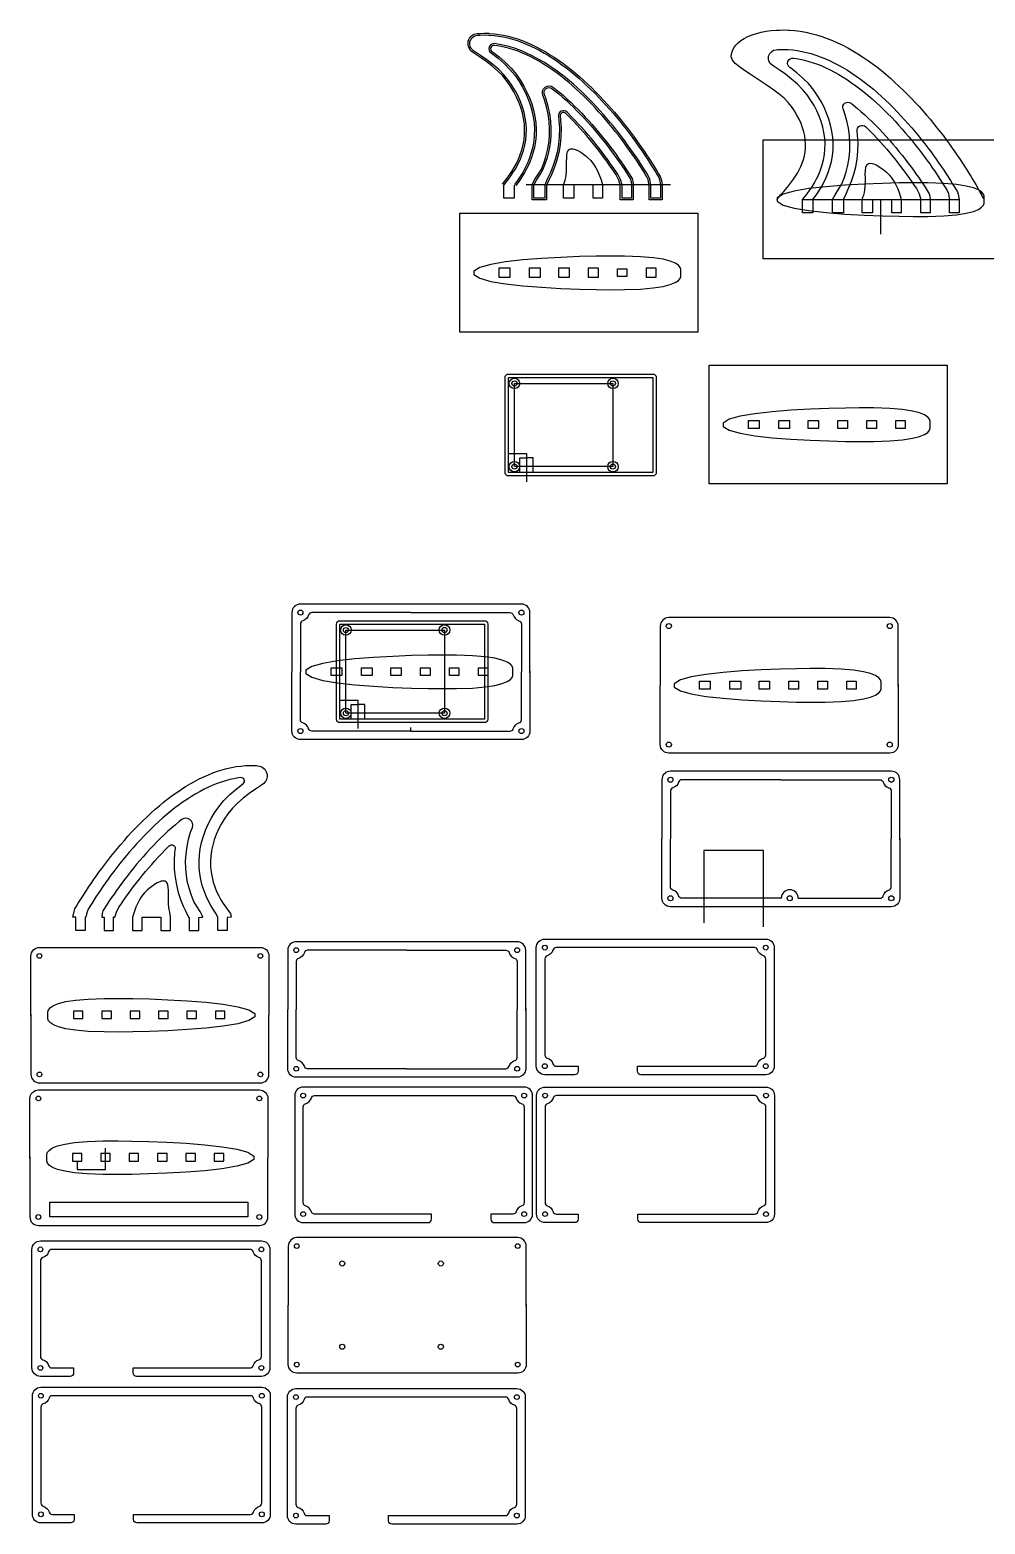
# Model space of a CAD drawing. Header units: inches. Extents: x -487 to 506, y -829 to 95.
# Drawn here: x -487 to 75, y -829 to 50 of the extents above; entities that cross this region are included whole.
import ezdxf

# ---------------------------------------------------------------- set-up
doc = ezdxf.new("R2010")
doc.units = ezdxf.units.IN
doc.header["$MEASUREMENT"] = 0
doc.layers.add('ProfileEdges', color=1, linetype='Continuous')

msp = doc.modelspace()

# ---------------------------------------------------------------- linework, layer by layer
for points in [[(-208.98, -40.73), (-207.63, -39.09), (-206.24, -37.31), (-204.82, -35.37), (-203.39, -33.26), (-202.03, -31.02), (-200.73, -28.64), (-199.51, -26.09), (-198.44, -23.43), (-197.52, -20.64), (-196.79, -17.72), (-196.26, -14.72), (-195.95, -11.62), (-195.89, -8.47), (-196.07, -5.29), (-196.51, -2.09), (-197.2, 1.11), (-198.12, 4.27), (-199.29, 7.42), (-200.67, 10.49), (-202.23, 13.52), (-204.03, 16.52), (-206.14, 19.66), (-208.8, 22.88), (-211.84, 25.96), (-215.18, 28.85), (-218.72, 31.58), (-222.4, 34.18), (-226.53, 36.9, -0.709903), (-223.75, 47.89), (-222.95, 47.96), (-222.04, 47.96), (-219.73, 48.06), (-217.08, 47.98), (-216.49, 47.96), (-213.79, 47.73), (-211.08, 47.37), (-208.3, 46.88), (-205.57, 46.27), (-202.83, 45.53), (-200.06, 44.67), (-197.35, 43.7), (-194.63, 42.61), (-191.92, 41.41), (-189.21, 40.11), (-186.52, 38.7), (-183.85, 37.2), (-181.19, 35.6), (-178.57, 33.94), (-175.98, 32.17), (-173.38, 30.32), (-170.86, 28.42), (-168.32, 26.41), (-165.8, 24.35), (-163.39, 22.29), (-160.99, 20.12), (-158.57, 17.89), (-156.23, 15.65), (-153.96, 13.39), (-151.71, 11.06), (-149.49, 8.71), (-147.33, 6.37), (-145.22, 3.98), (-143.12, 1.59), (-141.14, -0.76), (-139.2, -3.13), (-137.29, -5.52), (-135.42, -7.9), (-133.62, -10.24), (-131.91, -12.52), (-130.25, -14.81), (-128.63, -17.06), (-127.09, -19.27), (-125.58, -21.44), (-124.17, -23.54), (-122.84, -25.55), (-120.32, -29.49), (-119.17, -31.31), (-118.11, -33.04), (-117.1, -34.72), (-116.1, -36.39), (-115.64, -37.89), (-115.03, -41.05)], [(-208.21, -41.37), (-206.85, -39.72), (-205.44, -37.91), (-204, -35.95), (-202.55, -33.8), (-201.16, -31.52), (-199.84, -29.1), (-198.6, -26.5), (-197.5, -23.77), (-196.56, -20.92), (-195.81, -17.93), (-195.26, -14.85), (-194.95, -11.68), (-194.89, -8.46), (-195.08, -5.2), (-195.52, -1.91), (-196.23, 1.36), (-197.17, 4.59), (-198.36, 7.8), (-199.77, 10.93), (-201.36, 14), (-203.18, 17.06), (-205.34, 20.25), (-208.05, 23.55), (-211.15, 26.69), (-214.54, 29.63), (-218.12, 32.39), (-221.84, 35), (-225.98, 37.74, -0.709903), (-223.66, 46.89), (-222.9, 46.96), (-222.02, 46.96), (-219.72, 47.06), (-217.11, 46.98), (-216.56, 46.96), (-213.89, 46.73), (-211.23, 46.39), (-208.5, 45.9), (-205.81, 45.3), (-203.1, 44.57), (-200.37, 43.72), (-197.7, 42.76), (-195.02, 41.69), (-192.34, 40.51), (-189.66, 39.22), (-187, 37.82), (-184.35, 36.34), (-181.71, 34.75), (-179.12, 33.1), (-176.55, 31.35), (-173.97, 29.51), (-171.48, 27.63), (-168.95, 25.63), (-166.44, 23.59), (-164.05, 21.54), (-161.67, 19.38), (-159.26, 17.16), (-156.93, 14.94), (-154.68, 12.68), (-152.43, 10.37), (-150.22, 8.03), (-148.07, 5.7), (-145.97, 3.32), (-143.88, 0.94), (-141.91, -1.4), (-139.98, -3.76), (-138.08, -6.14), (-136.21, -8.52), (-134.42, -10.84), (-132.72, -13.12), (-131.06, -15.39), (-129.45, -17.64), (-127.91, -19.84), (-126.41, -22.01), (-125, -24.09), (-123.67, -26.09), (-121.16, -30.02), (-120.02, -31.84), (-118.96, -33.55), (-117.96, -35.23), (-117.02, -36.8), (-116.61, -38.13), (-116.01, -41.24)], [(-116.01, -41.24), (-116.01, -49.04), (-121.61, -49.04), (-121.61, -41.25), (-121.99, -39.25), (-122.29, -37.77), (-123.03, -36.02), (-124.06, -34.35), (-125.18, -32.57), (-127.66, -28.69), (-128.95, -26.74), (-130.33, -24.69), (-131.81, -22.56), (-133.33, -20.39), (-134.92, -18.18), (-136.55, -15.94), (-138.21, -13.72), (-139.97, -11.44), (-141.8, -9.1), (-143.68, -6.75), (-145.57, -4.44), (-147.49, -2.17), (-149.54, 0.18), (-151.6, 2.51), (-153.7, 4.79), (-155.86, 7.08), (-158.06, 9.34), (-160.26, 11.53), (-162.51, 13.69), (-164.88, 15.87), (-167.2, 17.97), (-169.49, 19.94), (-171.92, 21.92), (-174.38, 23.86), (-176.78, 25.68), (-179.27, 27.44), (-181.74, 29.13), (-184.21, 30.71), (-186.74, 32.22), (-189.27, 33.64), (-191.8, 34.96), (-194.33, 36.19), (-196.86, 37.3), (-199.39, 38.31), (-201.88, 39.21), (-204.43, 40), (-206.96, 40.68), (-209.44, 41.24), (-211.95, 41.68), (-213.53, 41.89, 0.783281), (-215.64, 36.46), (-215.3, 36.22), (-211.53, 33.31), (-207.9, 30.16), (-204.52, 26.74), (-201.52, 23.1), (-199.17, 19.61), (-197.2, 16.32), (-195.48, 13), (-193.95, 9.6), (-192.66, 6.08), (-191.61, 2.53), (-190.83, -1.09), (-190.34, -4.74), (-190.13, -8.37), (-190.2, -11.96), (-190.55, -15.5), (-191.15, -18.93), (-191.99, -22.25), (-193.03, -25.4), (-194.24, -28.41), (-195.6, -31.27), (-197.04, -33.9), (-198.54, -36.37), (-200.11, -38.69), (-201.64, -40.78), (-201.88, -41.15)], [(-115.01, -41.24), (-115.01, -50.04), (-122.61, -50.04), (-122.61, -41.34), (-122.97, -39.44), (-123.25, -38.07), (-123.92, -36.48), (-124.91, -34.88), (-126.02, -33.11), (-128.5, -29.23), (-129.78, -27.3), (-131.16, -25.26), (-132.63, -23.13), (-134.15, -20.97), (-135.73, -18.77), (-137.35, -16.54), (-139, -14.33), (-140.76, -12.05), (-142.59, -9.72), (-144.46, -7.38), (-146.34, -5.08), (-148.25, -2.82), (-150.29, -0.48), (-152.35, 1.84), (-154.43, 4.11), (-156.59, 6.39), (-158.77, 8.64), (-160.96, 10.82), (-163.2, 12.96), (-165.55, 15.13), (-167.86, 17.22), (-170.13, 19.17), (-172.55, 21.14), (-175, 23.07), (-177.37, 24.87), (-179.84, 26.62), (-182.29, 28.3), (-184.74, 29.86), (-187.24, 31.36), (-189.74, 32.76), (-192.25, 34.07), (-194.75, 35.28), (-197.25, 36.38), (-199.74, 37.38), (-202.2, 38.26), (-204.71, 39.04), (-207.2, 39.71), (-209.64, 40.26), (-212.1, 40.69), (-213.66, 40.9, 0.783281), (-215.07, 37.28), (-214.71, 37.02), (-210.9, 34.09), (-207.21, 30.89), (-203.78, 27.41), (-200.72, 23.7), (-198.32, 20.14), (-196.33, 16.81), (-194.58, 13.43), (-193.03, 9.98), (-191.71, 6.4), (-190.64, 2.78), (-189.85, -0.92), (-189.34, -4.64), (-189.13, -8.35), (-189.2, -12.02), (-189.56, -15.64), (-190.17, -19.14), (-191.03, -22.53), (-192.09, -25.75), (-193.32, -28.81), (-194.71, -31.72), (-196.18, -34.4), (-197.7, -36.91), (-199.29, -39.26), (-200.82, -41.34), (-201.04, -41.69)], [(-32.49, -49.93), (-31.11, -48.27), (-29.7, -46.46), (-28.26, -44.5), (-26.81, -42.35), (-25.43, -40.07), (-24.1, -37.65), (-22.86, -35.04), (-21.77, -32.32), (-20.82, -29.47), (-20.07, -26.48), (-19.53, -23.4), (-19.21, -20.23), (-19.15, -17), (-19.34, -13.74), (-19.78, -10.46), (-20.49, -7.19), (-21.44, -3.96), (-22.62, -0.75), (-24.03, 2.38), (-25.62, 5.46), (-27.45, 8.51), (-29.6, 11.71), (-32.32, 15), (-35.42, 18.14), (-38.8, 21.08), (-42.38, 23.84), (-46.1, 26.46), (-50.24, 29.19, -0.709903), (-47.92, 38.34), (-47.17, 38.41), (-46.28, 38.41), (-43.98, 38.52), (-41.37, 38.44), (-40.82, 38.41), (-38.16, 38.19), (-35.49, 37.84), (-32.76, 37.36), (-30.08, 36.75), (-27.37, 36.02), (-24.63, 35.17), (-21.96, 34.22), (-19.28, 33.14), (-16.6, 31.96), (-13.93, 30.67), (-11.26, 29.28), (-8.61, 27.79), (-5.97, 26.21), (-3.38, 24.55), (-0.81, 22.8), (1.77, 20.97), (4.26, 19.08), (6.79, 17.08), (9.3, 15.04), (11.69, 12.99), (14.07, 10.84), (16.48, 8.61), (18.8, 6.39), (21.06, 4.14), (23.31, 1.82), (25.52, -0.52), (27.67, -2.85), (29.77, -5.22), (31.86, -7.61), (33.83, -9.94), (35.76, -12.31), (37.66, -14.69), (39.53, -17.06), (41.32, -19.39), (43.02, -21.66), (44.68, -23.94), (46.29, -26.18), (47.83, -28.39), (49.33, -30.55), (50.74, -32.64), (52.06, -34.64), (54.58, -38.57), (55.72, -40.38), (56.78, -42.1), (57.78, -43.78), (58.72, -45.35), (59.12, -46.67), (59.72, -49.79)], [(-26.28, -49.9), (-25.91, -49.33), (-24.37, -47.24), (-22.81, -44.91), (-21.3, -42.45), (-19.86, -39.81), (-18.5, -36.95), (-17.29, -33.95), (-16.25, -30.8), (-15.41, -27.47), (-14.81, -24.05), (-14.46, -20.51), (-14.39, -16.91), (-14.6, -13.29), (-15.09, -9.64), (-15.88, -6.02), (-16.92, -2.47), (-18.21, 1.05), (-19.74, 4.45), (-21.46, 7.77), (-23.43, 11.06), (-25.78, 14.55), (-28.78, 18.2), (-32.16, 21.62), (-35.79, 24.77), (-39.56, 27.67), (-39.91, 27.91, -0.783281), (-37.79, 33.34), (-36.21, 33.14), (-33.7, 32.69), (-31.22, 32.13), (-28.69, 31.45), (-26.14, 30.66), (-23.65, 29.77), (-21.12, 28.76), (-18.59, 27.64), (-16.06, 26.42), (-13.53, 25.09), (-11, 23.67), (-8.48, 22.16), (-6, 20.58), (-3.53, 18.9), (-1.05, 17.13), (1.35, 15.32), (3.81, 13.37), (6.25, 11.39), (8.54, 9.42), (10.86, 7.32), (13.23, 5.14), (15.48, 2.99), (17.68, 0.8), (19.88, -1.47), (22.04, -3.76), (24.13, -6.04), (26.2, -8.37), (28.25, -10.71), (30.17, -12.98), (32.06, -15.3), (33.93, -17.65), (35.77, -19.98), (37.53, -22.27), (39.19, -24.49), (40.82, -26.73), (42.41, -28.93), (43.93, -31.11), (45.4, -33.24), (46.79, -35.29), (48.08, -37.23), (50.56, -41.12), (51.68, -42.9), (52.71, -44.57), (53.45, -46.32), (53.75, -47.8), (54.12, -49.79)], [(-138.61, -41.27), (-138.61, -41.27), (-139.56, -38.01), (-141.13, -34.89), (-142.43, -32.97), (-143.84, -30.93), (-145.29, -28.86), (-146.8, -26.76), (-148.34, -24.64), (-149.88, -22.59), (-151.53, -20.44), (-153.29, -18.2), (-155.08, -15.96), (-156.85, -13.8), (-158.6, -11.72), (-160.54, -9.5), (-162.49, -7.31), (-164.42, -5.21), (-166.44, -3.06), (-168.5, -0.95), (-170.96, 1.51, 0.717984), (-176.05, -1.02), (-175.74, -3.33), (-175.46, -8.09), (-175.56, -12.83), (-176.02, -17.49), (-176.81, -22), (-177.91, -26.35), (-179.26, -30.43), (-180.81, -34.29), (-182.55, -37.95), (-184.01, -41.33), (-184.01, -41.33), (-184.01, -49.04), (-190.41, -49.04), (-190.41, -41.34), (-188.98, -38.46), (-186.79, -35.06), (-185.17, -32.38), (-183.73, -28.8), (-182.48, -25.02), (-181.47, -21), (-180.73, -16.85), (-180.31, -12.55), (-180.22, -8.18), (-180.48, -3.78), (-181.08, 0.62), (-182.01, 4.97), (-183.25, 9.19), (-184.28, 11.98, -0.757568), (-179.61, 15.38), (-178.12, 14.2), (-175.84, 12.34), (-173.74, 10.54), (-171.55, 8.56), (-169.29, 6.47), (-167.17, 4.45), (-165.11, 2.39), (-163.01, 0.23), (-160.94, -1.96), (-158.95, -4.12), (-156.97, -6.36), (-154.99, -8.62), (-153.19, -10.76), (-151.38, -12.97), (-149.56, -15.25), (-147.78, -17.52), (-146.09, -19.71), (-144.51, -21.82), (-142.94, -23.98), (-141.41, -26.11), (-139.94, -28.21), (-138.5, -30.28), (-137.18, -32.25), (-135.96, -34.09), (-133.53, -37.88), (-133.18, -39.27), (-133.01, -41.26), (-133.01, -49.04), (-138.61, -49.04), (-138.61, -41.27)], [(-14.68, -49.89), (-13.24, -47), (-11.05, -43.61), (-9.43, -40.93), (-7.99, -37.35), (-6.74, -33.56), (-5.73, -29.55), (-5, -25.39), (-4.57, -21.1), (-4.49, -16.73), (-4.74, -12.33), (-5.34, -7.92), (-6.28, -3.58), (-7.51, 0.64), (-8.54, 3.44, -0.757568), (-3.87, 6.83), (-2.38, 5.65), (-0.1, 3.8), (2, 1.99), (4.19, 0.02), (6.45, -2.07), (8.56, -4.09), (10.63, -6.16), (12.73, -8.32), (14.8, -10.51), (16.79, -12.67), (18.77, -14.91), (20.75, -17.17), (22.55, -19.31), (24.36, -21.52), (26.18, -23.79), (27.96, -26.06), (29.65, -28.26), (31.23, -30.37), (32.8, -32.52), (34.33, -34.66), (35.8, -36.76), (37.24, -38.83), (38.56, -40.79), (39.78, -42.63), (42.21, -46.42), (42.56, -47.81), (42.72, -49.81)], [(-8.28, -49.88), (-8.28, -49.88), (-6.81, -46.49), (-5.07, -42.84), (-3.52, -38.98), (-2.17, -34.9), (-1.07, -30.54), (-0.28, -26.04), (0.18, -21.38), (0.27, -16.64), (0, -11.87), (-0.31, -9.56, -0.717984), (4.78, -7.04), (7.24, -9.5), (9.29, -11.61), (11.32, -13.75), (13.25, -15.85), (15.2, -18.05), (17.14, -20.27), (18.89, -22.34), (20.65, -24.5), (22.45, -26.75), (24.2, -28.98), (25.86, -31.13), (27.4, -33.19), (28.94, -35.31), (30.45, -37.41), (31.9, -39.48), (33.31, -41.52), (34.61, -43.44), (36.18, -46.55), (37.12, -49.82), (37.12, -49.79)], [(-192.83, -328.39), (-192.83, -292.96, 0.414214), (-197.83, -287.96), (-327.83, -287.96, 0.414214), (-332.83, -292.96), (-332.83, -327.85)], [(-262.83, -292.96), (-321.12, -292.96, 0.331679), (-323.04, -294.39, -0.253025), (-326.4, -297.75, 0.331679), (-327.83, -299.67), (-327.83, -327.85)], [(-262.83, -292.96), (-204.54, -292.96, -0.331679), (-202.62, -294.39, 0.253025), (-199.26, -297.75, -0.331679), (-197.83, -299.67), (-197.83, -327.85)], [(23.93, -336.35), (23.93, -300.92, 0.414214), (18.93, -295.92), (-111.07, -295.92, 0.414214), (-116.07, -300.92), (-116.07, -335.81)], [(-192.83, -327.31), (-192.83, -362.73, -0.414214), (-197.83, -367.73), (-327.83, -367.73, -0.414214), (-332.83, -362.73), (-332.83, -327.85)], [(-262.83, -362.73), (-321.12, -362.73, -0.331679), (-323.04, -361.31, 0.253025), (-326.4, -357.94, -0.331679), (-327.83, -356.03), (-327.83, -327.85)], [(-262.83, -362.73), (-204.54, -362.73, 0.331679), (-202.62, -361.31, -0.253025), (-199.26, -357.94, 0.331679), (-197.83, -356.03), (-197.83, -327.85)], [(23.93, -335.27), (23.93, -370.69, -0.414214), (18.93, -375.69), (-111.07, -375.69, -0.414214), (-116.07, -370.69), (-116.07, -335.81)], [(24.85, -426.76), (24.85, -391.33, 0.414214), (19.85, -386.33), (-110.15, -386.33, 0.414214), (-115.15, -391.33), (-115.15, -426.22)], [(-45.15, -391.33), (-103.44, -391.33, 0.331679), (-105.35, -392.76, -0.253025), (-108.72, -396.12, 0.331679), (-110.15, -398.04), (-110.15, -426.22)], [(-45.15, -391.33), (13.15, -391.33, -0.331679), (15.06, -392.76, 0.253025), (18.43, -396.12, -0.331679), (19.85, -398.04), (19.85, -426.22)], [(24.85, -425.67), (24.85, -461.1, -0.414214), (19.85, -466.1), (-110.15, -466.1, -0.414214), (-115.15, -461.1), (-115.15, -426.22)], [(-45.15, -461.1), (-103.44, -461.1, -0.331679), (-105.35, -459.67, 0.253025), (-108.72, -456.31, -0.331679), (-110.15, -454.39), (-110.15, -426.22)], [(-34.91, -461.1), (13.15, -461.1, 0.331679), (15.06, -459.67, -0.253025), (18.43, -456.31, 0.331679), (19.85, -454.39), (19.85, -426.22)], [(-486.37, -530.49), (-486.37, -495.06, -0.414214), (-481.37, -490.06), (-351.37, -490.06, -0.414214), (-346.37, -495.06), (-346.37, -529.95)], [(-195.29, -527.11), (-195.29, -491.68, 0.414214), (-200.29, -486.68), (-330.29, -486.68, 0.414214), (-335.29, -491.68), (-335.29, -526.57)], [(-265.29, -491.68), (-323.58, -491.68, 0.331679), (-325.5, -493.11, -0.253025), (-328.86, -496.48, 0.331679), (-330.29, -498.39), (-330.29, -526.57)], [(-265.29, -491.68), (-207, -491.68, -0.331679), (-205.08, -493.11, 0.253025), (-201.72, -496.48, -0.331679), (-200.29, -498.39), (-200.29, -526.57)], [(-49.02, -524.52), (-49.02, -559.95, -0.414214), (-54.02, -564.95), (-127.47, -564.95, -0.414214), (-129.47, -562.95), (-129.47, -559.95), (-60.73, -559.95, 0.331679), (-58.81, -558.52, -0.253025), (-55.45, -555.16, 0.331679), (-54.02, -553.24), (-54.02, -525.07), (-54.02, -496.89, 0.331679), (-55.45, -494.97, -0.253025), (-58.81, -491.61, 0.331679), (-60.73, -490.18), (-119.02, -490.18), (-177.31, -490.18, 0.331679), (-179.23, -491.61, -0.253025), (-182.59, -494.97, 0.331679), (-184.02, -496.89), (-184.02, -525.07), (-184.02, -553.24, 0.331679), (-182.59, -555.16, -0.253025), (-179.23, -558.52, 0.331679), (-177.31, -559.95), (-164.47, -559.95), (-164.47, -562.95, -0.414214), (-166.47, -564.95), (-184.02, -564.95, -0.414214), (-189.02, -559.95), (-189.02, -525.07), (-189.02, -490.18, -0.414214), (-184.02, -485.18), (-54.02, -485.18, -0.414214), (-49.02, -490.18), (-49.02, -525.61)], [(-195.29, -526.03), (-195.29, -561.45, -0.414214), (-200.29, -566.45), (-330.29, -566.45, -0.414214), (-335.29, -561.45), (-335.29, -526.57)], [(-265.29, -561.45), (-323.58, -561.45, -0.331679), (-325.5, -560.03, 0.253025), (-328.86, -556.66, -0.331679), (-330.29, -554.75), (-330.29, -526.57)], [(-265.29, -561.45), (-207, -561.45, 0.331679), (-205.08, -560.03, -0.253025), (-201.72, -556.66, 0.331679), (-200.29, -554.75), (-200.29, -526.57)], [(-486.37, -529.4), (-486.37, -564.83, 0.414214), (-481.37, -569.83), (-351.37, -569.83, 0.414214), (-346.37, -564.83), (-346.37, -529.95)], [(-486.99, -614.37), (-486.99, -578.95, -0.414214), (-481.99, -573.95), (-351.99, -573.95, -0.414214), (-346.99, -578.95), (-346.99, -613.83)], [(-331.19, -611.59), (-331.19, -647.02, 0.414214), (-326.19, -652.02), (-252.73, -652.02, 0.414214), (-250.73, -650.02), (-250.73, -647.02), (-319.48, -647.02, -0.331679), (-321.39, -645.59, 0.253025), (-324.76, -642.23, -0.331679), (-326.19, -640.31), (-326.19, -612.14), (-326.19, -583.96, -0.331679), (-324.76, -582.04, 0.253025), (-321.39, -578.68, -0.331679), (-319.48, -577.25), (-261.19, -577.25), (-202.89, -577.25, -0.331679), (-200.98, -578.68, 0.253025), (-197.62, -582.04, -0.331679), (-196.19, -583.96), (-196.19, -612.14), (-196.19, -640.31, -0.331679), (-197.62, -642.23, 0.253025), (-200.98, -645.59, -0.331679), (-202.89, -647.02), (-215.73, -647.02), (-215.73, -650.02, 0.414214), (-213.73, -652.02), (-196.19, -652.02, 0.414214), (-191.19, -647.02), (-191.19, -612.14), (-191.19, -577.25, 0.414214), (-196.19, -572.25), (-326.19, -572.25, 0.414214), (-331.19, -577.25), (-331.19, -612.68)], [(-48.89, -611.59), (-48.89, -647.02, -0.414214), (-53.89, -652.02), (-127.35, -652.02, -0.414214), (-129.35, -650.02), (-129.35, -647.02), (-60.6, -647.02, 0.331679), (-58.69, -645.59, -0.253025), (-55.32, -642.23, 0.331679), (-53.89, -640.31), (-53.89, -612.14), (-53.89, -583.96, 0.331679), (-55.32, -582.04, -0.253025), (-58.69, -578.68, 0.331679), (-60.6, -577.25), (-118.89, -577.25), (-177.19, -577.25, 0.331679), (-179.1, -578.68, -0.253025), (-182.47, -582.04, 0.331679), (-183.89, -583.96), (-183.89, -612.14), (-183.89, -640.31, 0.331679), (-182.47, -642.23, -0.253025), (-179.1, -645.59, 0.331679), (-177.19, -647.02), (-164.35, -647.02), (-164.35, -650.02, -0.414214), (-166.35, -652.02), (-183.89, -652.02, -0.414214), (-188.89, -647.02), (-188.89, -612.14), (-188.89, -577.25, -0.414214), (-183.89, -572.25), (-53.89, -572.25, -0.414214), (-48.89, -577.25), (-48.89, -612.68)], [(-486.99, -613.29), (-486.99, -648.72, 0.414214), (-481.99, -653.72), (-351.99, -653.72, 0.414214), (-346.99, -648.72), (-346.99, -613.83)], [(-345.8, -702.12), (-345.8, -737.54, -0.414214), (-350.8, -742.54), (-424.26, -742.54, -0.414214), (-426.26, -740.54), (-426.26, -737.54), (-357.51, -737.54, 0.331679), (-355.59, -736.11, -0.253025), (-352.23, -732.75, 0.331679), (-350.8, -730.83), (-350.8, -702.66), (-350.8, -674.48, 0.331679), (-352.23, -672.56, -0.253025), (-355.59, -669.2, 0.331679), (-357.51, -667.77), (-415.8, -667.77), (-474.09, -667.77, 0.331679), (-476.01, -669.2, -0.253025), (-479.37, -672.56, 0.331679), (-480.8, -674.48), (-480.8, -702.66), (-480.8, -730.83, 0.331679), (-479.37, -732.75, -0.253025), (-476.01, -736.11, 0.331679), (-474.09, -737.54), (-461.26, -737.54), (-461.26, -740.54, -0.414214), (-463.26, -742.54), (-480.8, -742.54, -0.414214), (-485.8, -737.54), (-485.8, -702.66), (-485.8, -667.77, -0.414214), (-480.8, -662.77), (-350.8, -662.77, -0.414214), (-345.8, -667.77), (-345.8, -703.2)], [(-194.96, -701.25), (-194.96, -665.83, 0.414214), (-199.96, -660.83), (-329.96, -660.83, 0.414214), (-334.96, -665.83), (-334.96, -700.71)], [(-194.96, -700.17), (-194.96, -735.6, -0.414214), (-199.96, -740.6), (-329.96, -740.6, -0.414214), (-334.96, -735.6), (-334.96, -700.71)], [(-345.53, -788.31), (-345.53, -823.73, -0.414214), (-350.53, -828.73), (-423.99, -828.73, -0.414214), (-425.99, -826.73), (-425.99, -823.73), (-357.24, -823.73, 0.331679), (-355.33, -822.31, -0.253025), (-351.96, -818.94, 0.331679), (-350.53, -817.03), (-350.53, -788.85), (-350.53, -760.67, 0.331679), (-351.96, -758.76, -0.253025), (-355.33, -755.39, 0.331679), (-357.24, -753.96), (-415.53, -753.96), (-473.83, -753.96, 0.331679), (-475.74, -755.39, -0.253025), (-479.11, -758.76, 0.331679), (-480.53, -760.67), (-480.53, -788.85), (-480.53, -817.03, 0.331679), (-479.11, -818.94, -0.253025), (-475.74, -822.31, 0.331679), (-473.83, -823.73), (-460.99, -823.73), (-460.99, -826.73, -0.414214), (-462.99, -828.73), (-480.53, -828.73, -0.414214), (-485.53, -823.73), (-485.53, -788.85), (-485.53, -753.96, -0.414214), (-480.53, -748.96), (-350.53, -748.96, -0.414214), (-345.53, -753.96), (-345.53, -789.39)], [(-195.5, -789.06), (-195.5, -824.48, -0.414214), (-200.5, -829.48), (-273.96, -829.48, -0.414214), (-275.96, -827.48), (-275.96, -824.48), (-207.21, -824.48, 0.331679), (-205.29, -823.06, -0.253025), (-201.93, -819.69, 0.331679), (-200.5, -817.78), (-200.5, -789.6), (-200.5, -761.42, 0.331679), (-201.93, -759.51, -0.253025), (-205.29, -756.14, 0.331679), (-207.21, -754.71), (-265.5, -754.71), (-323.79, -754.71, 0.331679), (-325.71, -756.14, -0.253025), (-329.07, -759.51, 0.331679), (-330.5, -761.42), (-330.5, -789.6), (-330.5, -817.78, 0.331679), (-329.07, -819.69, -0.253025), (-325.71, -823.06, 0.331679), (-323.79, -824.48), (-310.96, -824.48), (-310.96, -827.48, -0.414214), (-312.96, -829.48), (-330.5, -829.48, -0.414214), (-335.5, -824.48), (-335.5, -789.6), (-335.5, -754.71, -0.414214), (-330.5, -749.71), (-200.5, -749.71, -0.414214), (-195.5, -754.71), (-195.5, -790.14)]]:
    msp.add_lwpolyline(points, format="xyb")
for points in [[(-47.41, -50), (-47.36, -49.9), (-47.22, -49.64), (-46.96, -49.23), (-46.56, -48.67), (-46, -47.97), (-45.29, -47.13), (-44.44, -46.16), (-43.46, -45.07), (-42.4, -43.85), (-41.25, -42.52), (-40.06, -41.08), (-38.85, -39.53), (-37.65, -37.89), (-36.48, -36.15), (-35.36, -34.33), (-34.32, -32.42), (-33.37, -30.43), (-32.55, -28.38), (-31.85, -26.26), (-31.3, -24.07), (-30.9, -21.84), (-30.68, -19.55), (-30.63, -17.22), (-30.77, -14.85), (-31.09, -12.45), (-31.62, -10.02), (-32.34, -7.56), (-33.25, -5.1), (-34.36, -2.62), (-35.65, -0.13), (-37.14, 2.36), (-38.81, 4.84), (-40.84, 7.31), (-43.27, 9.76), (-46.07, 12.2), (-49.19, 14.6), (-52.56, 16.97), (-56.1, 19.31), (-63.26, 23.84), (-66.6, 26.03), (-69.56, 28.16), (-71.97, 30.22), (-73.64, 32.22), (-74.38, 34.13), (-74.18, 35.97), (-73.63, 37.71), (-72.79, 39.37), (-71.66, 40.92), (-70.27, 42.38), (-68.6, 43.72), (-66.67, 44.95), (-64.51, 46.06), (-62.1, 47.04), (-59.49, 47.89), (-56.71, 48.61), (-53.79, 49.18), (-50.76, 49.61), (-47.67, 49.88), (-46.55, 49.88), (-44.07, 50), (-40.94, 49.9), (-40.51, 49.88), (-40.31, 49.88), (-37.06, 49.61), (-37.01, 49.61), (-33.75, 49.18), (-30.5, 48.61), (-27.43, 47.92), (-27.32, 47.89), (-24.17, 47.04), (-21, 46.06), (-17.9, 44.95), (-14.83, 43.72), (-11.79, 42.38), (-8.77, 40.92), (-5.8, 39.37), (-2.85, 37.71), (0.06, 35.97), (2.94, 34.13), (5.75, 32.22), (8.55, 30.22), (11.28, 28.16), (13.97, 26.03), (16.66, 23.84), (19.27, 21.6), (21.81, 19.31), (24.34, 16.97), (26.82, 14.6), (29.23, 12.2), (31.6, 9.76), (33.91, 7.31), (36.19, 4.84), (38.38, 2.36), (40.56, -0.13), (42.66, -2.62), (44.68, -5.1), (46.66, -7.56), (48.58, -10.02), (50.46, -12.45), (52.25, -14.85), (53.98, -17.22), (55.65, -19.55), (57.25, -21.84), (58.8, -24.07), (60.28, -26.26), (61.68, -28.38), (64.27, -32.42), (65.47, -34.33), (66.59, -36.15), (67.63, -37.89), (68.61, -39.53), (69.5, -41.08), (71.09, -43.85), (71.77, -45.07), (72.36, -46.16), (72.88, -47.13), (73.34, -47.97), (73.7, -48.67), (73.99, -49.23), (74.2, -49.64), (74.34, -49.9), (74.38, -50), (74.2, -50)], [(-46.55, 49.88), (-45.93, 49.88)], [(-202.01, -41.36), (-202.01, -49.04), (-208.21, -49.04), (-208.21, -41.37)], [(-26.28, -49.9), (-26.28, -57.59), (-32.48, -57.59), (-32.48, -49.91)], [(-8.28, -49.88), (-8.28, -57.59), (-14.68, -57.59), (-14.68, -49.89)], [(8.72, -49.86), (8.72, -57.59), (2.62, -57.59), (2.62, -49.86)], [(13.48, -50), (13.48, -70.28)], [(25.72, -49.83), (25.72, -57.59), (20.12, -57.59), (20.12, -49.84)], [(42.72, -49.81), (42.72, -57.59), (37.12, -57.59), (37.12, -49.82)], [(59.72, -49.79), (59.72, -57.59), (54.12, -57.59), (54.12, -49.79)], [(-45.15, -461.1), (-44.91, -461.1)], [(-462.97, -519.73), (-462.97, -519.76)], [(-416.99, -648.72), (-475.28, -648.72), (-475.28, -639.91), (-358.69, -639.91), (-358.69, -648.72), (-416.99, -648.72)]]:
    msp.add_lwpolyline(points)
msp.add_lwpolyline([(-139.61, -41.41), (-140.49, -38.37), (-141.99, -35.4), (-143.25, -33.54), (-144.66, -31.5), (-146.11, -29.44), (-147.61, -27.35), (-149.14, -25.24), (-150.67, -23.19), (-152.32, -21.05), (-154.07, -18.82), (-155.86, -16.59), (-157.62, -14.44), (-159.36, -12.37), (-161.29, -10.17), (-163.23, -7.98), (-165.15, -5.89), (-167.17, -3.75), (-169.21, -1.65), (-171.67, 0.8, 0.717984), (-175.06, -0.88), (-174.74, -3.23), (-174.46, -8.07), (-174.56, -12.89), (-175.03, -17.63), (-175.83, -22.21), (-176.95, -26.63), (-178.32, -30.78), (-179.89, -34.69), (-181.64, -38.36), (-183.01, -41.54), (-183.01, -50.04), (-191.41, -50.04), (-191.41, -41.11), (-189.85, -37.96), (-187.63, -34.53), (-186.06, -31.93), (-184.67, -28.46), (-183.44, -24.74), (-182.45, -20.79), (-181.73, -16.71), (-181.31, -12.49), (-181.22, -8.2), (-181.47, -3.88), (-182.06, 0.45), (-182.98, 4.72), (-184.2, 8.88), (-185.22, 11.64, -0.757568), (-178.99, 16.16), (-177.49, 14.98), (-175.2, 13.11), (-173.08, 11.29), (-170.88, 9.3), (-168.61, 7.2), (-166.48, 5.17), (-164.4, 3.09), (-162.29, 0.92), (-160.21, -1.28), (-158.21, -3.45), (-156.22, -5.7), (-154.23, -7.97), (-152.42, -10.12), (-150.61, -12.34), (-148.78, -14.62), (-146.99, -16.9), (-145.29, -19.1), (-143.7, -21.22), (-142.13, -23.39), (-140.59, -25.53), (-139.12, -27.64), (-137.68, -29.72), (-136.35, -31.69), (-135.12, -33.54), (-132.6, -37.47), (-132.19, -39.1), (-132.01, -41.22), (-132.01, -50.04), (-139.61, -50.04)], format="xyb", close=True)
for points in [[(84.42, -14.79), (84.42, -84.79), (-55.58, -84.79), (-55.58, -14.79)], [(74.01, -46.65), (72.98, -45.41), (71.09, -44.17), (68.15, -42.98), (63.92, -41.92), (58.19, -41.03), (50.74, -40.38), (41.35, -40.03), (32.65, -39.99), (24.54, -40.1), (14.71, -40.35), (3.81, -40.77), (-7.5, -41.4), (-18.57, -42.28), (-28.74, -43.43), (-37.37, -44.9), (-43.79, -46.71), (-47.36, -48.9), (-47.36, -50.9), (-43.79, -53.09), (-37.37, -54.9), (-28.74, -56.37), (-18.57, -57.52), (-7.5, -58.4), (3.81, -59.03), (14.71, -59.45), (24.54, -59.7), (32.65, -59.81), (41.35, -59.77), (50.74, -59.42), (58.19, -58.77), (63.92, -57.88), (68.15, -56.82), (71.09, -55.63), (72.98, -54.39), (74.01, -53.15), (74.42, -51.97), (74.42, -50.88), (74.42, -47.84)], [(-93.99, -57.89), (-93.99, -127.89), (-233.99, -127.89), (-233.99, -57.89)], [(-104.4, -89.76), (-105.44, -88.52), (-107.32, -87.28), (-110.26, -86.09), (-114.49, -85.03), (-120.22, -84.14), (-127.67, -83.49), (-137.06, -83.14), (-145.76, -83.1), (-153.87, -83.21), (-163.71, -83.46), (-174.61, -83.88), (-185.92, -84.51), (-196.98, -85.39), (-207.16, -86.54), (-215.78, -88.01), (-222.21, -89.82), (-225.77, -92.01), (-225.77, -94.01), (-222.21, -96.2), (-215.78, -98.01), (-207.16, -99.48), (-196.98, -100.63), (-185.92, -101.51), (-174.61, -102.14), (-163.71, -102.56), (-153.87, -102.81), (-145.76, -102.92), (-137.06, -102.88), (-127.67, -102.53), (-120.22, -101.88), (-114.49, -100.99), (-110.26, -99.93), (-107.32, -98.74), (-105.44, -97.5), (-104.4, -96.26), (-103.99, -95.07), (-103.99, -93.99), (-103.99, -90.94)], [(-210.89, -90.09), (-204.69, -90.09), (-204.69, -95.69), (-210.89, -95.69)], [(-193.09, -95.69), (-193.09, -90.09), (-186.69, -90.09), (-186.69, -95.69)], [(-175.79, -95.69), (-175.79, -90.09), (-169.69, -90.09), (-169.69, -95.69)], [(-158.29, -95.69), (-158.29, -90.09), (-152.69, -90.09), (-152.69, -95.69)], [(-141.29, -90.59), (-135.69, -90.59), (-135.69, -95.19), (-141.29, -95.19)], [(-124.29, -95.69), (-124.29, -90.09), (-118.69, -90.09), (-118.69, -95.69)], [(52.73, -147.28), (52.73, -217.28), (-87.27, -217.28), (-87.27, -147.28)], [(42.32, -179.15), (41.28, -177.91), (39.4, -176.66), (36.45, -175.48), (32.22, -174.42), (26.49, -173.53), (19.04, -172.88), (9.65, -172.53), (0.96, -172.49), (-7.16, -172.6), (-16.99, -172.85), (-27.89, -173.27), (-39.2, -173.9), (-50.27, -174.78), (-60.44, -175.93), (-69.07, -177.39), (-75.49, -179.21), (-79.06, -181.4), (-79.06, -183.4), (-75.49, -185.59), (-69.07, -187.4), (-60.44, -188.87), (-50.27, -190.02), (-39.2, -190.89), (-27.89, -191.53), (-16.99, -191.95), (-7.16, -192.2), (0.96, -192.3), (9.65, -192.27), (19.04, -191.92), (26.49, -191.27), (32.22, -190.38), (36.45, -189.31), (39.4, -188.13), (41.28, -186.89), (42.32, -185.65), (42.73, -184.46), (42.73, -183.38), (42.73, -180.33)], [(-64.17, -179.98), (-57.97, -179.98), (-57.97, -184.58), (-64.17, -184.58)], [(-46.37, -184.58), (-46.37, -179.98), (-39.97, -179.98), (-39.97, -184.58)], [(-29.07, -184.58), (-29.07, -179.98), (-22.97, -179.98), (-22.97, -184.58)], [(-11.57, -184.58), (-11.57, -179.98), (-5.97, -179.98), (-5.97, -184.58)], [(5.43, -179.98), (11.03, -179.98), (11.03, -184.58), (5.43, -184.58)], [(22.43, -184.58), (22.43, -179.98), (28.03, -179.98), (28.03, -184.58)], [(-203.24, -324.6), (-204.28, -323.36), (-206.16, -322.12), (-209.11, -320.93), (-213.34, -319.87), (-219.07, -318.98), (-226.52, -318.33), (-235.91, -317.98), (-244.6, -317.94), (-252.72, -318.05), (-262.55, -318.3), (-273.45, -318.72), (-284.76, -319.35), (-295.83, -320.23), (-306, -321.38), (-314.63, -322.84), (-321.05, -324.66), (-324.62, -326.85), (-324.62, -328.85), (-321.05, -331.04), (-314.63, -332.85), (-306, -334.32), (-295.83, -335.47), (-284.76, -336.34), (-273.45, -336.98), (-262.55, -337.4), (-252.72, -337.65), (-244.6, -337.75), (-235.91, -337.72), (-226.52, -337.37), (-219.07, -336.72), (-213.34, -335.83), (-209.11, -334.77), (-206.16, -333.58), (-204.28, -332.34), (-203.24, -331.1), (-202.83, -329.91), (-202.83, -328.83), (-202.83, -325.78)], [(-309.73, -325.43), (-303.53, -325.43), (-303.53, -330.03), (-309.73, -330.03)], [(-291.93, -330.03), (-291.93, -325.43), (-285.53, -325.43), (-285.53, -330.03)], [(-274.63, -330.03), (-274.63, -325.43), (-268.53, -325.43), (-268.53, -330.03)], [(-257.13, -330.03), (-257.13, -325.43), (-251.53, -325.43), (-251.53, -330.03)], [(-240.13, -325.43), (-234.53, -325.43), (-234.53, -330.03), (-240.13, -330.03)], [(-223.13, -330.03), (-223.13, -325.43), (-217.53, -325.43), (-217.53, -330.03)], [(13.51, -332.56), (12.48, -331.32), (10.6, -330.08), (7.65, -328.89), (3.42, -327.83), (-2.31, -326.94), (-9.76, -326.29), (-19.15, -325.94), (-27.85, -325.9), (-35.96, -326.01), (-45.79, -326.26), (-56.69, -326.68), (-68, -327.31), (-79.07, -328.19), (-89.24, -329.34), (-97.87, -330.81), (-104.29, -332.62), (-107.86, -334.81), (-107.86, -336.81), (-104.29, -339), (-97.87, -340.81), (-89.24, -342.28), (-79.07, -343.43), (-68, -344.31), (-56.69, -344.94), (-45.79, -345.36), (-35.96, -345.61), (-27.85, -345.72), (-19.15, -345.68), (-9.76, -345.33), (-2.31, -344.68), (3.42, -343.79), (7.65, -342.73), (10.6, -341.54), (12.48, -340.3), (13.51, -339.06), (13.93, -337.87), (13.93, -336.79), (13.93, -333.74)], [(-92.97, -333.39), (-86.77, -333.39), (-86.77, -337.99), (-92.97, -337.99)], [(-75.17, -337.99), (-75.17, -333.39), (-68.77, -333.39), (-68.77, -337.99)], [(-57.87, -337.99), (-57.87, -333.39), (-51.77, -333.39), (-51.77, -337.99)], [(-40.37, -337.99), (-40.37, -333.39), (-34.77, -333.39), (-34.77, -337.99)], [(-23.37, -333.39), (-17.77, -333.39), (-17.77, -337.99), (-23.37, -337.99)], [(-6.37, -337.99), (-6.37, -333.39), (-0.77, -333.39), (-0.77, -337.99)], [(-475.96, -526.7), (-474.92, -525.46), (-473.04, -524.21), (-470.1, -523.03), (-465.87, -521.97), (-460.14, -521.08), (-452.69, -520.43), (-443.3, -520.08), (-434.6, -520.04), (-426.49, -520.15), (-416.65, -520.4), (-405.76, -520.82), (-394.45, -521.45), (-383.38, -522.33), (-373.2, -523.48), (-364.58, -524.94), (-358.16, -526.75), (-354.59, -528.95), (-354.59, -530.95), (-358.16, -533.14), (-364.58, -534.95), (-373.2, -536.42), (-383.38, -537.57), (-394.45, -538.44), (-405.76, -539.08), (-416.65, -539.5), (-426.49, -539.75), (-434.6, -539.85), (-443.3, -539.82), (-452.69, -539.46), (-460.14, -538.82), (-465.87, -537.93), (-470.1, -536.86), (-473.04, -535.68), (-474.92, -534.44), (-475.96, -533.19), (-476.37, -532.01), (-476.37, -530.93), (-476.37, -527.88)], [(-455.77, -531.93), (-455.76, -527.53), (-461.36, -527.53), (-461.37, -531.93)], [(-439.07, -527.53), (-444.67, -527.53), (-444.67, -531.93), (-439.07, -531.93)], [(-422.37, -531.93), (-422.37, -527.53), (-427.97, -527.53), (-427.97, -531.93)], [(-405.67, -527.53), (-411.27, -527.53), (-411.27, -531.93), (-405.67, -531.93)], [(-388.97, -527.53), (-394.57, -527.53), (-394.57, -531.93), (-388.97, -531.93)], [(-372.27, -527.53), (-377.87, -527.53), (-377.87, -531.93), (-372.27, -531.93)], [(-476.58, -610.58), (-475.54, -609.34), (-473.66, -608.1), (-470.71, -606.91), (-466.48, -605.85), (-460.75, -604.96), (-453.3, -604.31), (-443.91, -603.96), (-435.21, -603.92), (-427.1, -604.03), (-417.27, -604.28), (-406.37, -604.7), (-395.06, -605.33), (-383.99, -606.21), (-373.82, -607.36), (-365.19, -608.83), (-358.77, -610.64), (-355.2, -612.83), (-355.2, -614.83), (-358.77, -617.02), (-365.19, -618.83), (-373.82, -620.3), (-383.99, -621.45), (-395.06, -622.33), (-406.37, -622.96), (-417.27, -623.38), (-427.1, -623.63), (-435.21, -623.74), (-443.91, -623.7), (-453.3, -623.35), (-460.75, -622.7), (-466.48, -621.81), (-470.71, -620.75), (-473.66, -619.56), (-475.54, -618.32), (-476.58, -617.08), (-476.99, -615.9), (-476.99, -614.81), (-476.99, -611.77)], [(-456.39, -615.82), (-456.38, -611.42), (-461.98, -611.42), (-461.99, -615.82)], [(-439.69, -611.42), (-445.29, -611.42), (-445.29, -615.82), (-439.69, -615.82)], [(-422.99, -615.82), (-422.99, -611.42), (-428.59, -611.42), (-428.59, -615.82)], [(-406.29, -611.42), (-411.89, -611.42), (-411.89, -615.82), (-406.29, -615.82)], [(-389.59, -611.42), (-395.19, -611.42), (-395.19, -615.82), (-389.59, -615.82)], [(-372.89, -611.42), (-378.49, -611.42), (-378.49, -615.82), (-372.89, -615.82)]]:
    msp.add_lwpolyline(points, close=True)
at = {"layer": 'ProfileEdges'}
for points in [[(-150.01, -41.29), (-150.01, -49.04), (-155.61, -49.04), (-155.61, -41.29), (-167.01, -41.31), (-167.01, -49.04), (-173.11, -49.04), (-173.11, -41.32), (-172.05, -38.38), (-171.63, -36.79), (-171.43, -35.67), (-171.21, -33.18), (-171.17, -31.21), (-171.19, -27.27), (-171.16, -25.42), (-171.05, -23.74), (-170.79, -22.28), (-170.59, -21.67), (-170.34, -21.13), (-170.04, -20.68), (-169.67, -20.33), (-169.33, -20.13), (-168.71, -19.95), (-168.13, -19.92), (-167.5, -19.98), (-166.81, -20.14), (-166.09, -20.37), (-164.54, -21.06), (-162.93, -21.98), (-161.31, -23.09), (-159.75, -24.33), (-158.67, -25.29), (-157.03, -26.97), (-155.9, -28.33), (-154.9, -29.71), (-154.03, -31.11), (-153.26, -32.53), (-151.98, -35.4), (-150.94, -38.31), (-150.01, -41.24)], [(-110.17, -41.27), (-195.09, -41.27)], [(-32.48, -49.91), (59.72, -49.79)], [(-205.42, -210.57), (-205.42, -154.57), (-120.42, -154.57), (-120.42, -210.57), (-205.42, -210.57)], [(-201.92, -158.07), (-143.92, -158.07), (-143.92, -207.07), (-201.92, -207.07), (-201.92, -158.07)], [(-205.42, -199.29), (-194.82, -199.29), (-194.82, -216)], [(-198.82, -210.57), (-198.82, -201.86), (-194.82, -201.86)], [(-190.82, -210.57), (-190.82, -201.86), (-194.82, -201.86)], [(-304.56, -355.73), (-304.56, -299.73), (-219.56, -299.73), (-219.56, -355.73), (-304.56, -355.73)], [(-301.06, -303.23), (-243.06, -303.23), (-243.06, -352.23), (-301.06, -352.23), (-301.06, -303.23)], [(-304.56, -344.46), (-293.96, -344.46), (-293.96, -361.16)], [(-297.96, -355.73), (-297.96, -347.02), (-293.96, -347.02)], [(-289.96, -355.73), (-289.96, -347.02), (-293.96, -347.02)], [(-262.83, -362.73), (-262.83, -360.56)], [(-55.4, -477.93), (-55.4, -432.95), (-90.4, -432.95), (-90.4, -475.49)], [(-426.6, -472.3), (-426.6, -480.05), (-421, -480.05), (-421, -472.31), (-409.9, -472.32), (-409.9, -480.05), (-404.3, -480.05), (-404.3, -472.33), (-404.56, -469.39), (-404.98, -467.8), (-405.18, -466.68), (-405.41, -464.19), (-405.45, -462.22), (-405.42, -458.28), (-405.45, -456.43), (-405.57, -454.75), (-405.83, -453.3), (-406.02, -452.68), (-406.27, -452.14), (-406.58, -451.69), (-406.95, -451.34), (-407.28, -451.14), (-407.9, -450.96), (-408.48, -450.93), (-409.12, -450.99), (-409.8, -451.15), (-410.53, -451.38), (-412.07, -452.07), (-413.69, -452.99), (-415.31, -454.1), (-416.87, -455.34), (-417.94, -456.3), (-419.59, -457.98), (-420.72, -459.34), (-421.71, -460.72), (-422.58, -462.12), (-423.35, -463.54), (-424.64, -466.41), (-425.68, -469.32), (-426.6, -472.25)], [(-459.19, -615.82), (-459.19, -620.81), (-442.49, -620.81), (-442.49, -608.29)]]:
    msp.add_lwpolyline(points, dxfattribs=at)
for points in [[(-207.42, -210.57), (-207.42, -154.57, -0.414214), (-205.42, -152.57), (-120.42, -152.57, -0.414214), (-118.42, -154.57), (-118.42, -210.57, -0.414214), (-120.42, -212.57), (-205.42, -212.57, -0.414214)], [(-306.56, -355.73), (-306.56, -299.73, -0.414214), (-304.56, -297.73), (-219.56, -297.73, -0.414214), (-217.56, -299.73), (-217.56, -355.73, -0.414214), (-219.56, -357.73), (-304.56, -357.73, -0.414214)]]:
    msp.add_lwpolyline(points, format="xyb", close=True, dxfattribs=at)
for points in [[(-459.99, -472.28), (-461.63, -472.28), (-460.97, -468.9), (-460.51, -467.4), (-459.52, -465.73), (-458.51, -464.05), (-457.45, -462.32), (-456.3, -460.5), (-453.78, -456.56), (-452.45, -454.55), (-451.03, -452.45), (-449.53, -450.28), (-447.98, -448.07), (-446.36, -445.82), (-444.7, -443.53), (-442.99, -441.25), (-441.19, -438.91), (-439.32, -436.53), (-437.41, -434.14), (-435.48, -431.77), (-433.49, -429.42), (-431.4, -427.03), (-429.29, -424.64), (-427.13, -422.3), (-424.91, -419.95), (-422.65, -417.63), (-420.38, -415.36), (-418.04, -413.13), (-415.62, -410.89), (-413.23, -408.72), (-410.82, -406.66), (-408.29, -404.6), (-405.75, -402.59), (-403.23, -400.69), (-400.63, -398.84), (-398.05, -397.08), (-395.43, -395.41), (-392.77, -393.81), (-390.09, -392.31), (-387.4, -390.9), (-384.7, -389.6), (-381.99, -388.4), (-379.27, -387.31), (-376.56, -386.34), (-373.79, -385.48), (-371.04, -384.74), (-368.31, -384.13), (-365.54, -383.64), (-362.83, -383.28), (-360.12, -383.05), (-359.54, -383.03), (-356.89, -382.95), (-354.57, -383.05), (-353.67, -383.05), (-352.86, -383.13, -0.709903), (-350.09, -394.11), (-354.22, -396.84), (-357.9, -399.43), (-361.44, -402.16), (-364.78, -405.05), (-367.82, -408.13), (-370.47, -411.36), (-372.59, -414.49), (-374.38, -417.49), (-375.95, -420.52), (-377.33, -423.59), (-378.49, -426.74), (-379.42, -429.9), (-380.11, -433.1), (-380.54, -436.3), (-380.73, -439.49), (-380.66, -442.63), (-380.36, -445.73), (-379.83, -448.73), (-379.09, -451.65), (-378.17, -454.44), (-377.1, -457.1), (-375.89, -459.66), (-374.59, -462.03), (-373.22, -464.27), (-371.8, -466.39), (-370.38, -468.32), (-368.99, -470.11), (-368.48, -472.28), (-368.48, -472.28), (-370.9, -472.38), (-370.9, -480.05), (-376.5, -480.05), (-376.5, -472.37), (-376.5, -472.37), (-377.32, -470.28), (-378.91, -467.92), (-380.44, -465.41), (-381.9, -462.73), (-383.29, -459.82), (-384.52, -456.76), (-385.58, -453.54), (-386.44, -450.15), (-387.06, -446.65), (-387.41, -443.03), (-387.49, -439.36), (-387.27, -435.65), (-386.77, -431.93), (-385.97, -428.23), (-384.91, -424.62), (-383.59, -421.04), (-382.03, -417.58), (-380.29, -414.2), (-378.29, -410.87), (-375.9, -407.31), (-372.84, -403.6), (-369.4, -400.12), (-365.72, -396.92), (-361.91, -393.99), (-361.55, -393.73, 0.783281), (-362.96, -390.11), (-364.51, -390.32), (-366.98, -390.75), (-369.42, -391.3), (-371.91, -391.97), (-374.42, -392.75), (-376.87, -393.63), (-379.36, -394.63), (-381.86, -395.73), (-384.37, -396.94), (-386.87, -398.25), (-389.37, -399.66), (-391.87, -401.15), (-394.32, -402.72), (-396.77, -404.39), (-399.24, -406.14), (-401.62, -407.94), (-404.06, -409.87), (-406.48, -411.84), (-408.76, -413.8), (-411.06, -415.88), (-413.42, -418.05), (-415.66, -420.19), (-417.84, -422.37), (-420.03, -424.62), (-422.19, -426.91), (-424.27, -429.17), (-426.32, -431.49), (-428.37, -433.83), (-430.28, -436.09), (-432.15, -438.39), (-434.03, -440.73), (-435.86, -443.06), (-437.61, -445.34), (-439.27, -447.55), (-440.89, -449.78), (-442.47, -451.98), (-443.98, -454.14), (-445.45, -456.27), (-446.83, -458.31), (-448.12, -460.24), (-450.59, -464.12), (-451.71, -465.89), (-452.69, -467.49), (-453.37, -469.08), (-453.64, -470.45), (-453.99, -472.28), (-454.39, -472.28), (-454.39, -480.05), (-459.99, -480.05), (-459.99, -472.28)], [(-438, -472.28), (-436.96, -472.28), (-436.12, -469.39), (-434.62, -466.41), (-433.36, -464.55), (-431.95, -462.51), (-430.51, -460.45), (-429.01, -458.36), (-427.47, -456.25), (-425.94, -454.2), (-424.29, -452.06), (-422.54, -449.83), (-420.75, -447.6), (-419, -445.45), (-417.26, -443.39), (-415.32, -441.18), (-413.39, -438.99), (-411.47, -436.9), (-409.45, -434.76), (-407.41, -432.66), (-404.95, -430.21, -0.717984), (-401.55, -431.89), (-401.87, -434.24), (-402.15, -439.08), (-402.06, -443.9), (-401.59, -448.64), (-400.78, -453.22), (-399.67, -457.64), (-398.29, -461.79), (-396.73, -465.7), (-394.98, -469.37), (-393.72, -472.28), (-393.2, -472.34), (-393.2, -472.34), (-393.2, -472.34), (-393.2, -480.05), (-387.6, -480.05), (-387.6, -472.35), (-386.24, -472.28), (-385.2, -472.28), (-385.2, -472.12), (-386.76, -468.97), (-388.98, -465.54), (-390.55, -462.94), (-391.94, -459.47), (-393.17, -455.75), (-394.17, -451.8), (-394.89, -447.72), (-395.31, -443.5), (-395.39, -439.21), (-395.14, -434.89), (-394.55, -430.56), (-393.63, -426.29), (-392.41, -422.13), (-391.39, -419.37, 0.757568), (-397.63, -414.85), (-399.12, -416.03), (-401.41, -417.9), (-403.54, -419.72), (-405.74, -421.71), (-408.01, -423.81), (-410.14, -425.84), (-412.22, -427.92), (-414.33, -430.09), (-416.41, -432.29), (-418.4, -434.46), (-420.4, -436.71), (-422.38, -438.98), (-424.2, -441.13), (-426.01, -443.35), (-427.84, -445.64), (-429.62, -447.91), (-431.32, -450.12), (-432.91, -452.24), (-434.49, -454.4), (-436.02, -456.54), (-437.5, -458.65), (-438.94, -460.73), (-440.27, -462.7), (-441.5, -464.55), (-444.01, -468.49), (-444.43, -470.11), (-444.6, -472.23), (-444.6, -472.28), (-443.3, -472.28), (-443.3, -480.05), (-437.7, -480.05), (-437.7, -472.28), (-438, -472.28), (-438, -472.28)]]:
    msp.add_lwpolyline(points, format="xyb", dxfattribs=at)
for centre, radius in [((-201.92, -158.07), 3.1), ((-201.92, -158.07), 1.5), ((-143.92, -158.07), 3.1), ((-143.92, -158.06), 1.5), ((-201.92, -207.07), 3.1), ((-201.92, -207.07), 1.5), ((-143.92, -207.07), 3.1), ((-143.92, -207.07), 1.5), ((-327.83, -292.96), 1.5), ((-197.83, -292.96), 1.5), ((-301.06, -303.23), 3.1), ((-301.06, -303.23), 1.5), ((-243.06, -303.23), 3.1), ((-243.06, -303.22), 1.5), ((-111.07, -300.92), 1.5), ((18.93, -300.92), 1.5), ((-301.06, -352.23), 3.1), ((-301.06, -352.23), 1.5), ((-243.06, -352.23), 3.1), ((-243.06, -352.23), 1.5), ((-327.83, -362.73), 1.5), ((-197.83, -362.73), 1.5), ((-111.07, -370.69), 1.5), ((18.93, -370.69), 1.5), ((-110.15, -391.33), 1.5), ((19.85, -391.33), 1.5), ((-110.15, -461.1), 1.5), ((-39.91, -461.1), 1.5), ((19.85, -461.1), 1.5), ((-330.29, -491.68), 1.4), ((-200.29, -491.68), 1.4), ((-184.02, -490.18), 1.4), ((-54.02, -490.18), 1.4), ((-481.37, -495.06), 1.4), ((-351.37, -495.06), 1.4), ((-330.29, -561.45), 1.4), ((-200.29, -561.45), 1.4), ((-184.02, -559.95), 1.4), ((-54.02, -559.95), 1.4), ((-481.37, -564.83), 1.4), ((-351.37, -564.83), 1.4), ((-481.99, -578.95), 1.4), ((-351.99, -578.95), 1.4), ((-326.19, -577.25), 1.4), ((-196.19, -577.25), 1.4), ((-183.89, -577.25), 1.4), ((-53.89, -577.25), 1.4), ((-481.99, -648.72), 1.4), ((-351.99, -648.72), 1.4), ((-326.19, -647.02), 1.4), ((-196.19, -647.02), 1.4), ((-183.89, -647.02), 1.4), ((-53.89, -647.02), 1.4), ((-480.8, -667.77), 1.4), ((-350.8, -667.77), 1.4), ((-329.96, -665.83), 1.4), ((-199.96, -665.83), 1.4), ((-303.19, -676.1), 1.5), ((-245.19, -676.09), 1.5), ((-303.19, -725.1), 1.5), ((-245.19, -725.1), 1.5), ((-480.8, -737.54), 1.4), ((-350.8, -737.54), 1.4), ((-329.96, -735.6), 1.4), ((-199.96, -735.6), 1.4), ((-480.53, -753.96), 1.4), ((-350.53, -753.96), 1.4), ((-330.5, -754.71), 1.4), ((-200.5, -754.71), 1.4), ((-480.53, -823.73), 1.4), ((-350.53, -823.73), 1.4), ((-330.5, -824.48), 1.4), ((-200.5, -824.48), 1.4)]:
    msp.add_circle(centre, radius, dxfattribs=at)
msp.add_arc((-39.91, -461.1), 5, 0, 180, dxfattribs=at)
msp.add_open_spline([(2.62, -49.86), (3.31, -48.11), (5.81, -41.7), (2.1, -23.68), (21.23, -35.18), (24.03, -44.28), (25.72, -49.79)], degree=3, knots=[0, 0, 0, 0, 5.889967, 21.573009, 33.416068, 51.564821, 51.564821, 51.564821, 51.564821], dxfattribs=at)

doc.saveas('drawing.dxf')
